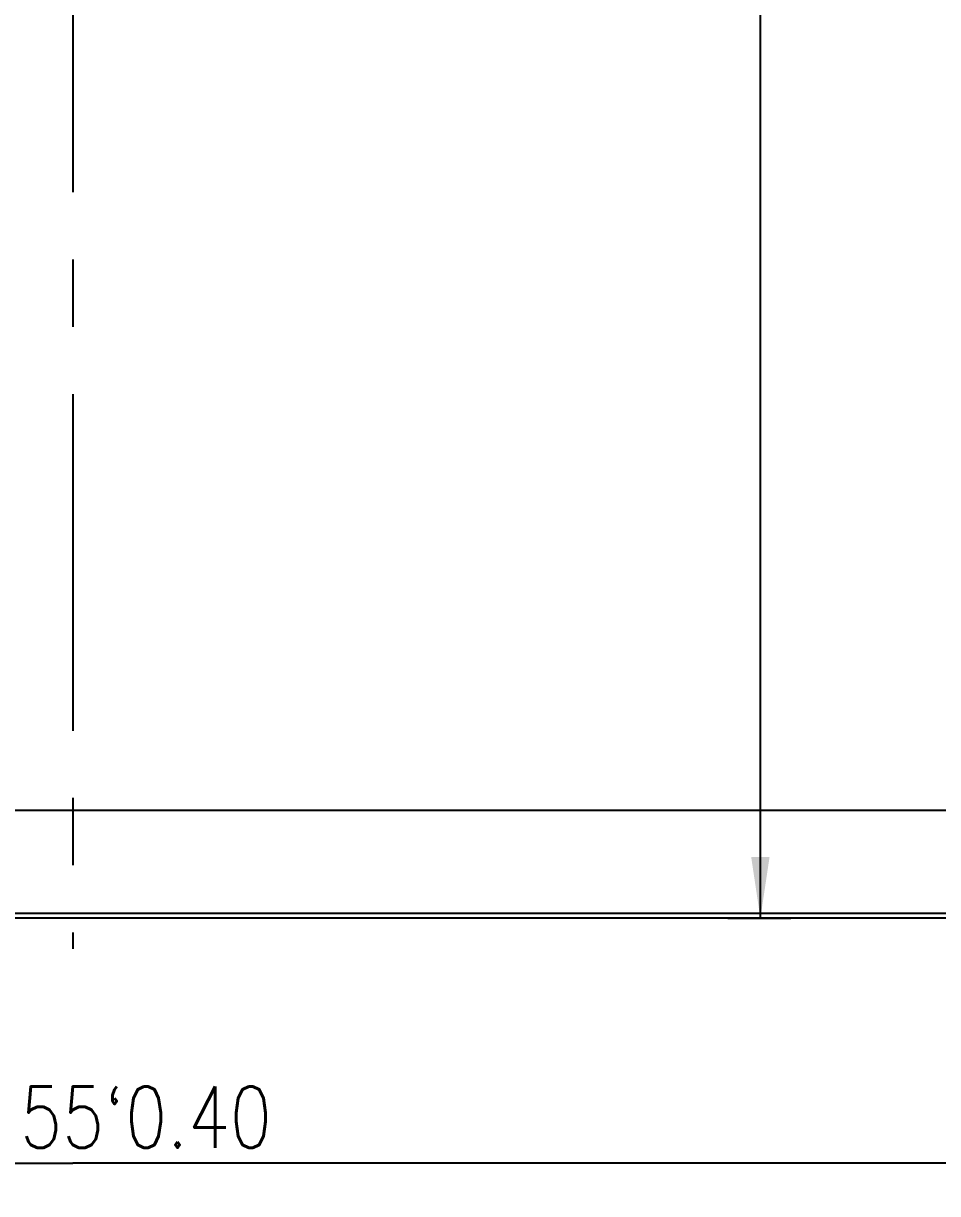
# Model space of a CAD drawing. Header units: millimetres. Extents: x 0 to 1600, y 0 to 1108.
# Drawn here: x 782 to 871.7, y 373.5 to 488.2 of the extents above; entities that cross this region are included whole.
import ezdxf
from ezdxf.enums import TextEntityAlignment as Align

# ---------------------------------------------------------------- set-up
doc = ezdxf.new("R2010")
doc.units = ezdxf.units.MM
doc.header["$LTSCALE"] = 88
doc.linetypes.add('CENTER', pattern=[0.6, 0.375, -0.075, 0.075, -0.075])
doc.layers.get('0').update_dxf_attribs({"linetype": 'CONTINUOUS'})
doc.layers.add('DEFAULT_1', color=7, linetype='CENTER')
doc.styles.get("Standard").update_dxf_attribs({"font": 'SIMPLEX.SHX', "width": 0.8})
doc.dimstyles.new('DIMSTYLE_1', dxfattribs={"dimtxt": 6, "dimasz": 6, "dimexe": 3, "dimexo": 1, "dimgap": 1.5, "dimtad": 1, "dimzin": 0, "dimdsep": 46, "dimtxsty": 'STANDARD', "dimblk": '_FILLED', "dimblk1": '_FILLED', "dimblk2": '_FILLED', "dimcen": 0.09, "dimadec": 0, "dimazin": 0, "dimtp": 0.01, "dimtm": 0.01, "dimtfac": 1, "dimtofl": 0, "dimtmove": 0, "dimatfit": 3, "dimldrblk": '_FILLED', "dimfxl": 1, "dimtolj": 1, "dimtzin": 0, "dimarcsym": 0})

# ---------------------------------------------------------------- blocks, each defined once
blk = doc.blocks.new('_FILLED')
at = {"color": 0, "linetype": 'BYBLOCK'}
blk.add_solid([(0, 0), (-1, 0.15), (-1, -0.15)], dxfattribs=at)
blk = doc.blocks.new('*D43')
at = {"color": 2}
for p, q in [((425.1, 399.98), (425.1, 377.98)), ((1148.65, 399.98), (1148.65, 377.98)), ((425.1, 377.98), (425.1, 373.48)), ((1148.65, 377.98), (1148.65, 373.48)), ((425.1, 376.48), (786.87, 376.48)), ((1148.65, 376.48), (786.87, 376.48))]:
    blk.add_line(p, q, dxfattribs=at)
at = {"color": 2, "xscale": 6, "yscale": 6, "zscale": 6, "rotation": 180}
blk.add_blockref('_FILLED', (425.1, 376.48), dxfattribs=at)
at = {"color": 2, "xscale": 6, "yscale": 6, "zscale": 6}
blk.add_blockref('_FILLED', (1148.65, 376.48), dxfattribs=at)
at = {"color": 2, "width": 0.8}
blk.add_text('723.55`0.40', height=6, dxfattribs=at).set_placement((786.87, 377.98), align=Align.CENTER)
blk = doc.blocks.new('*D44')
at = {"color": 2}
for p, q in [((851.17, 818.48), (852.85, 818.48)), ((852.85, 818.48), (857.35, 818.48)), ((854.35, 818.48), (854.35, 609.48)), ((854.35, 400.48), (854.35, 609.48)), ((851.17, 400.48), (852.85, 400.48)), ((852.85, 400.48), (857.35, 400.48))]:
    blk.add_line(p, q, dxfattribs=at)
at = {"color": 2, "xscale": 6, "yscale": 6, "zscale": 6}
for p, rotation in [((854.35, 818.48), 90), ((854.35, 400.48), 270)]:
    blk.add_blockref('_FILLED', p, dxfattribs=dict(at, rotation=rotation))
at = {"color": 2, "width": 0.8}
blk.add_text('418.00`0.30', height=6, rotation=90, dxfattribs=at).set_placement((852.85, 666.61), align=Align.CENTER)

msp = doc.modelspace()

# ---------------------------------------------------------------- linework, layer by layer
at = {"color": 7}
for p, q in [((1138.072, 411.059), (435.672, 411.059)), ((425.097, 400.984), (1148.647, 400.984)), ((1148.147, 400.484), (425.597, 400.484))]:
    msp.add_line(p, q, dxfattribs=at)
at = {"layer": 'DEFAULT_1', "color": 2}
msp.add_line((786.872, 821.484), (786.872, 397.484), dxfattribs=at)

# ---------------------------------------------------------------- dimensions: what is measured, and where the dimension line sits
at = {"color": 2}
dim = msp.add_linear_dim(base=(854.354, 818.484), p1=(850.174, 400.484), p2=(850.174, 818.484), angle=90, text='418.00`0.30', dimstyle='DIMSTYLE_1', dxfattribs=at)
dim.commit()
dim.dimension.update_dxf_attribs({"geometry": '*D44', "text_midpoint": (854.354, 666.607), "dimtype": 160})
dim = msp.add_linear_dim(base=(1148.647, 376.484), p1=(425.097, 400.984), p2=(1148.647, 400.984), text='723.55`0.40', dimstyle='DIMSTYLE_1', dxfattribs=at)
dim.commit()
dim.dimension.update_dxf_attribs({"geometry": '*D43', "text_midpoint": (786.872, 376.484), "dimtype": 160})

doc.saveas('drawing.dxf')
